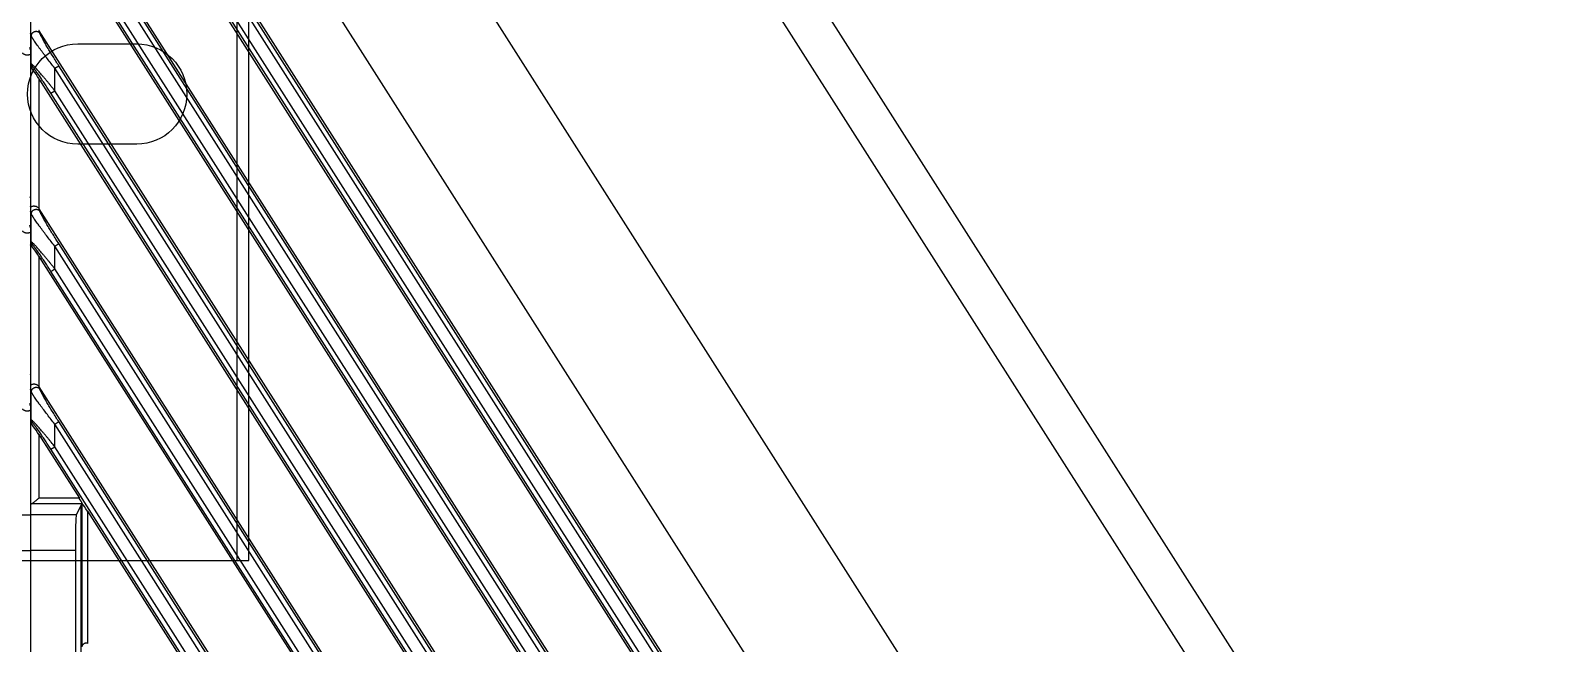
# Model space of a CAD drawing. Header units: millimetres. Extents: x 620 to 19791, y 2539 to 6969.
# Drawn here: x 16427 to 16556.7, y 5364.8 to 5416.7 of the extents above; entities that cross this region are included whole.
import ezdxf

# ---------------------------------------------------------------- set-up
doc = ezdxf.new("R2010")
doc.units = ezdxf.units.MM

# ---------------------------------------------------------------- blocks, each defined once
blk = doc.blocks.new('DTGFH')
at = {"color": 7, "linetype": 'Continuous'}
for p, q in [((8801.05, 4441.2), (8801.05, 4104.2)), ((9401.05, 4441.2), (9401.05, 4103.7)), ((8844.34, 4410.79), (8922.68, 4287.8)), ((8803.44, 4409.83), (8995.39, 4108.53)), ((8967.82, 4210.45), (8842.11, 4407.76)), ((8819.62, 4404.91), (9007.76, 4109.59)), ((8988.34, 4108.66), (8801.78, 4401.5)), ((8986.75, 4110.06), (8803.1, 4398.34)), ((8987.09, 4110.28), (8803.44, 4398.55)), ((8801.75, 4397.46), (8985.81, 4108.53)), ((8802.76, 4396.21), (8985.2, 4109.85)), ((8803.1, 4396.42), (8985.53, 4110.06)), ((8978.74, 4108.66), (8801.78, 4386.42)), ((8977.15, 4110.06), (8803.1, 4383.26)), ((8977.49, 4110.28), (8803.44, 4383.48)), ((8801.75, 4382.38), (8976.21, 4108.53)), ((8802.76, 4381.13), (8975.59, 4109.85)), ((8803.1, 4381.35), (8975.93, 4110.06)), ((8801.11, 4370.93), (8801.05, 4371.13)), ((8801.11, 4368.54), (8801.11, 4370.93)), ((8801.84, 4371.14), (8801.78, 4371.35)), ((8971.85, 4104.4), (8801.78, 4371.35)), ((9401.05, 4369.75), (9400.99, 4369.95)), ((8801.11, 4368.54), (8801.05, 4368.52)), ((8801.06, 4368.29), (8801.17, 4368.32)), ((8803.1, 4368.19), (8803.44, 4368.4)), ((8803.1, 4366.27), (8803.1, 4368.19)), ((8970.29, 4105.75), (8803.1, 4368.19)), ((8970.63, 4105.97), (8803.44, 4368.4)), ((8801.75, 4367.3), (8801.75, 4356.32)), ((8801.75, 4367.3), (8969.24, 4104.4)), ((8802.76, 4366.06), (8803.1, 4366.27)), ((8968.73, 4105.54), (8802.76, 4366.06)), ((8969.07, 4105.75), (8803.1, 4366.27)), ((9400.99, 4357.27), (9401.05, 4357.29)), ((8801.11, 4355.85), (8801.05, 4356.06)), ((8801.84, 4356.07), (8801.78, 4356.27)), ((8962.24, 4104.4), (8801.78, 4356.27)), ((8801.11, 4353.46), (8801.11, 4355.85)), ((9401.05, 4354.67), (9400.99, 4354.88)), ((8801.11, 4353.46), (8801.05, 4353.44)), ((8801.06, 4353.22), (8801.17, 4353.25)), ((8801.75, 4352.23), (8801.75, 4341.24)), ((8801.75, 4352.23), (8959.63, 4104.4)), ((8803.1, 4353.11), (8803.44, 4353.33)), ((8803.1, 4351.2), (8803.1, 4353.11)), ((8960.69, 4105.75), (8803.1, 4353.11)), ((8961.02, 4105.97), (8803.44, 4353.33)), ((8802.76, 4350.98), (8803.1, 4351.2)), ((8959.13, 4105.54), (8802.76, 4350.98)), ((8959.47, 4105.75), (8803.1, 4351.2)), ((9401.05, 4342.21), (9400.99, 4342.19)), ((8801.11, 4340.78), (8801.05, 4340.98)), ((8801.11, 4338.39), (8801.11, 4340.78)), ((8801.84, 4340.99), (8801.78, 4341.19)), ((8952.64, 4104.4), (8801.78, 4341.19)), ((9401.05, 4339.6), (9400.99, 4339.8)), ((8801.11, 4338.39), (8801.05, 4338.37)), ((8801.06, 4338.14), (8801.17, 4338.17)), ((8803.1, 4338.04), (8803.44, 4338.25)), ((8803.1, 4336.12), (8803.1, 4338.04)), ((8951.08, 4105.75), (8803.1, 4338.04)), ((8951.42, 4105.97), (8803.44, 4338.25)), ((8801.75, 4337.15), (8801.75, 4331.78)), ((8801.75, 4337.15), (8805.18, 4331.78)), ((8802.76, 4335.91), (8803.1, 4336.12)), ((8949.53, 4105.54), (8802.76, 4335.91)), ((8949.86, 4105.75), (8803.1, 4336.12)), ((8805.18, 4331.78), (8801.75, 4331.78)), ((8804.92, 4330.35), (8801.05, 4330.35)), ((8805.38, 4331.28), (8801.09, 4331.28)), ((8805.38, 4331.28), (8804.92, 4330.35)), ((8805.3, 4331.1), (8805.3, 4291.8)), ((8805.43, 4331.33), (8805.38, 4331.28)), ((8805.38, 4331.28), (8805.38, 4319.17)), ((8805.88, 4330.66), (8805.88, 4319.47)), ((8805.88, 4330.66), (8950.03, 4104.4)), ((9397.18, 4330.35), (9401.05, 4330.35)), ((8804.85, 4327.35), (8801.05, 4327.35)), ((8804.85, 4327.35), (8804.85, 4295.55)), ((9397.25, 4327.35), (9401.05, 4327.35))]:
    blk.add_line(p, q, dxfattribs=at)
for centre in [(8801.51, 4368.54), (8801.51, 4353.46), (8801.51, 4338.39)]:
    blk.add_arc(centre, 0.402, 180.1282, 212.3718, dxfattribs=at)
for centre, major_axis, ratio, start_param, end_param in [((8801.45, 4371.12), (-0.117, 0.402), 0.954439, -1.274405, -1.134443), ((8801.75, 4367.19), (-0.7, 1.1), 0.046753, -1.496981, -0.118001), ((8801.45, 4356.05), (-0.117, 0.402), 0.954439, -1.274405, -1.134443), ((8801.75, 4352.12), (-0.7, 1.1), 0.046753, -1.496981, -0.118001), ((8801.45, 4340.97), (-0.117, 0.402), 0.954439, -1.274405, -1.134443), ((8801.75, 4337.04), (-0.7, 1.1), 0.046753, -1.496981, -0.118001), ((8805.12, 4331.78), (-0.321, 0.499), 0.073624, -2.73781, -1.618026), ((8801.75, 4331.26), (0.7, 0), 0.052408, 2.812592, 3.141593), ((8804.92, 4327.35), (0, 3), 0.026186, 0.05236, 1.570796), ((8805.88, 4331.27), (0.5, 0), 0.052408, 3.089233, 3.115413), ((8805.88, 4330.58), (-0.499, 0.789), 0.046753, -1.496981, -0.377197), ((9400.35, 4331.26), (0.7, 0), 0.052408, 0, 0.329)]:
    blk.add_ellipse(centre, major_axis=major_axis, ratio=ratio, start_param=start_param, end_param=end_param, dxfattribs=at)
for points, knots in [([(8801.11, 4370.93), (8801.11, 4370.95), (8801.11, 4370.99), (8801.13, 4371.05), (8801.16, 4371.11), (8801.19, 4371.16), (8801.23, 4371.2), (8801.28, 4371.24), (8801.34, 4371.27), (8801.4, 4371.3), (8801.46, 4371.31), (8801.52, 4371.31), (8801.59, 4371.31), (8801.65, 4371.29), (8801.71, 4371.27), (8801.76, 4371.23), (8801.8, 4371.19), (8801.83, 4371.16), (8801.84, 4371.14)], [0, 0, 0, 0, 0.061113, 0.122614, 0.184534, 0.246921, 0.309743, 0.372936, 0.436398, 0.5, 0.563602, 0.627064, 0.690257, 0.753079, 0.815466, 0.877386, 0.938887, 1, 1, 1, 1]), ([(8803.1, 4368.19), (8802.99, 4368.32), (8802.78, 4368.59), (8802.47, 4368.99), (8802.22, 4369.32), (8802.03, 4369.58), (8801.88, 4369.77), (8801.75, 4369.95), (8801.62, 4370.13), (8801.5, 4370.3), (8801.39, 4370.46), (8801.3, 4370.59), (8801.25, 4370.68), (8801.21, 4370.74), (8801.17, 4370.8), (8801.14, 4370.85), (8801.13, 4370.89), (8801.11, 4370.91), (8801.11, 4370.92), (8801.11, 4370.93)], [0, 0, 0, 0, 0.151037, 0.300586, 0.447016, 0.518439, 0.588237, 0.655992, 0.721178, 0.783101, 0.840848, 0.893205, 0.916879, 0.938573, 0.958018, 0.974928, 0.989013, 0.994909, 1, 1, 1, 1]), ([(8803.44, 4368.4), (8803.35, 4368.53), (8803.19, 4368.79), (8802.95, 4369.18), (8802.75, 4369.5), (8802.6, 4369.75), (8802.49, 4369.94), (8802.38, 4370.12), (8802.28, 4370.3), (8802.18, 4370.48), (8802.09, 4370.64), (8802.02, 4370.77), (8801.96, 4370.87), (8801.93, 4370.94), (8801.9, 4371), (8801.88, 4371.05), (8801.86, 4371.1), (8801.85, 4371.12), (8801.84, 4371.14), (8801.84, 4371.14)], [0, 0, 0, 0, 0.145071, 0.289149, 0.431131, 0.500908, 0.569567, 0.636803, 0.702211, 0.76523, 0.825074, 0.880596, 0.906233, 0.930094, 0.951832, 0.971044, 0.987264, 0.994099, 1, 1, 1, 1]), ([(9400.35, 4369.49), (9400.36, 4369.47), (9400.4, 4369.44), (9400.46, 4369.39), (9400.52, 4369.36), (9400.58, 4369.34), (9400.65, 4369.32), (9400.71, 4369.31), (9400.77, 4369.31), (9400.83, 4369.32), (9400.87, 4369.32), (9400.9, 4369.33), (9400.93, 4369.34), (9400.95, 4369.34), (9400.98, 4369.35), (9400.99, 4369.36), (9401, 4369.36), (9401.02, 4369.36), (9401.03, 4369.36), (9401.03, 4369.36), (9401.04, 4369.35), (9401.05, 4369.34), (9401.05, 4369.33), (9401.05, 4369.32), (9401.05, 4369.32)], [0, 0, 0, 0, 0.092092, 0.18383, 0.274482, 0.363041, 0.448376, 0.529457, 0.605459, 0.675766, 0.739913, 0.769539, 0.797439, 0.847676, 0.869774, 0.889641, 0.907107, 0.922074, 0.934647, 0.945489, 0.956057, 0.968087, 0.982675, 1, 1, 1, 1]), ([(8801.05, 4368.29), (8801.05, 4368.29), (8801.05, 4368.29), (8801.05, 4368.29), (8801.05, 4368.3), (8801.05, 4368.3), (8801.05, 4368.3), (8801.06, 4368.29), (8801.06, 4368.29), (8801.06, 4368.29), (8801.06, 4368.29)], [0, 0, 0, 0, 0.134296, 0.239838, 0.325336, 0.408088, 0.50825, 0.637794, 0.80127, 1, 1, 1, 1]), ([(8803.1, 4366.27), (8803, 4366.4), (8802.85, 4366.59), (8802.65, 4366.83), (8802.5, 4367.02), (8802.35, 4367.2), (8802.2, 4367.38), (8802.05, 4367.55), (8801.91, 4367.71), (8801.77, 4367.87), (8801.64, 4368.03), (8801.53, 4368.14), (8801.45, 4368.23), (8801.39, 4368.29), (8801.34, 4368.35), (8801.29, 4368.39), (8801.25, 4368.44), (8801.21, 4368.47), (8801.18, 4368.5), (8801.16, 4368.51), (8801.14, 4368.52), (8801.13, 4368.53), (8801.12, 4368.53), (8801.11, 4368.54), (8801.11, 4368.54), (8801.11, 4368.54)], [0, 0, 0, 0, 0.159125, 0.238223, 0.316727, 0.394381, 0.470878, 0.545834, 0.61877, 0.689065, 0.755896, 0.818173, 0.847169, 0.874456, 0.899785, 0.922889, 0.943475, 0.96125, 0.975933, 0.982041, 0.987297, 0.991693, 0.995234, 0.997964, 1, 1, 1, 1]), ([(8802.76, 4366.06), (8802.69, 4366.18), (8802.57, 4366.36), (8802.42, 4366.59), (8802.3, 4366.77), (8802.19, 4366.94), (8802.07, 4367.12), (8801.96, 4367.29), (8801.85, 4367.45), (8801.74, 4367.61), (8801.63, 4367.76), (8801.54, 4367.88), (8801.47, 4367.98), (8801.43, 4368.04), (8801.38, 4368.1), (8801.34, 4368.16), (8801.3, 4368.2), (8801.27, 4368.24), (8801.24, 4368.27), (8801.23, 4368.28), (8801.22, 4368.29), (8801.2, 4368.31), (8801.19, 4368.31), (8801.18, 4368.32), (8801.18, 4368.32), (8801.17, 4368.32), (8801.17, 4368.32), (8801.17, 4368.32)], [0, 0, 0, 0, 0.153079, 0.229318, 0.305164, 0.380451, 0.454965, 0.528436, 0.600519, 0.670738, 0.738434, 0.802663, 0.833068, 0.862042, 0.889307, 0.914531, 0.937321, 0.957232, 0.96596, 0.973791, 0.980669, 0.986547, 0.991394, 0.995199, 0.996723, 0.998012, 1, 1, 1, 1]), ([(9401.05, 4357.52), (9401.05, 4357.51), (9401.05, 4357.51), (9401.05, 4357.51), (9401.05, 4357.51), (9401.05, 4357.51), (9401.04, 4357.51), (9401.04, 4357.51), (9401.04, 4357.51), (9401.04, 4357.51), (9401.04, 4357.51)], [0, 0, 0, 0, 0.134296, 0.239838, 0.325336, 0.408088, 0.50825, 0.637794, 0.80127, 1, 1, 1, 1]), ([(8801.75, 4356.32), (8801.73, 4356.34), (8801.7, 4356.37), (8801.64, 4356.41), (8801.58, 4356.45), (8801.51, 4356.47), (8801.45, 4356.48), (8801.38, 4356.49), (8801.32, 4356.49), (8801.27, 4356.49), (8801.23, 4356.48), (8801.2, 4356.47), (8801.17, 4356.47), (8801.14, 4356.46), (8801.12, 4356.45), (8801.11, 4356.45), (8801.09, 4356.45), (8801.08, 4356.44), (8801.07, 4356.44), (8801.06, 4356.45), (8801.06, 4356.45), (8801.05, 4356.46), (8801.05, 4356.47), (8801.05, 4356.48), (8801.05, 4356.49)], [0, 0, 0, 0, 0.092092, 0.18383, 0.274482, 0.363041, 0.448376, 0.529457, 0.605459, 0.675766, 0.739913, 0.769539, 0.797439, 0.847676, 0.869774, 0.889641, 0.907107, 0.922074, 0.934647, 0.945489, 0.956057, 0.968087, 0.982675, 1, 1, 1, 1]), ([(8801.11, 4355.85), (8801.11, 4355.87), (8801.11, 4355.91), (8801.13, 4355.97), (8801.16, 4356.03), (8801.19, 4356.08), (8801.23, 4356.13), (8801.28, 4356.17), (8801.34, 4356.2), (8801.4, 4356.22), (8801.46, 4356.23), (8801.52, 4356.24), (8801.59, 4356.23), (8801.65, 4356.22), (8801.71, 4356.19), (8801.76, 4356.16), (8801.8, 4356.12), (8801.83, 4356.08), (8801.84, 4356.07)], [0, 0, 0, 0, 0.061113, 0.122614, 0.184534, 0.246921, 0.309743, 0.372936, 0.436398, 0.5, 0.563602, 0.627064, 0.690257, 0.753079, 0.815466, 0.877386, 0.938887, 1, 1, 1, 1]), ([(8803.44, 4353.33), (8803.35, 4353.46), (8803.19, 4353.72), (8802.95, 4354.1), (8802.75, 4354.42), (8802.6, 4354.68), (8802.49, 4354.86), (8802.38, 4355.05), (8802.28, 4355.23), (8802.18, 4355.4), (8802.09, 4355.57), (8802.02, 4355.7), (8801.96, 4355.79), (8801.93, 4355.86), (8801.9, 4355.92), (8801.88, 4355.98), (8801.86, 4356.02), (8801.85, 4356.05), (8801.84, 4356.06), (8801.84, 4356.07)], [0, 0, 0, 0, 0.145071, 0.289149, 0.431131, 0.500908, 0.569567, 0.636803, 0.702211, 0.76523, 0.825074, 0.880596, 0.906233, 0.930094, 0.951832, 0.971044, 0.987264, 0.994099, 1, 1, 1, 1]), ([(8803.1, 4353.11), (8802.99, 4353.25), (8802.78, 4353.51), (8802.47, 4353.91), (8802.22, 4354.24), (8802.03, 4354.5), (8801.88, 4354.69), (8801.75, 4354.88), (8801.62, 4355.06), (8801.5, 4355.23), (8801.39, 4355.39), (8801.3, 4355.51), (8801.25, 4355.61), (8801.21, 4355.67), (8801.17, 4355.72), (8801.14, 4355.77), (8801.13, 4355.81), (8801.11, 4355.84), (8801.11, 4355.85), (8801.11, 4355.85)], [0, 0, 0, 0, 0.151037, 0.300586, 0.447016, 0.518439, 0.588237, 0.655992, 0.721178, 0.783101, 0.840848, 0.893205, 0.916879, 0.938573, 0.958018, 0.974928, 0.989013, 0.994909, 1, 1, 1, 1]), ([(8803.1, 4351.2), (8803, 4351.32), (8802.85, 4351.51), (8802.65, 4351.76), (8802.5, 4351.94), (8802.35, 4352.12), (8802.2, 4352.3), (8802.05, 4352.47), (8801.91, 4352.64), (8801.77, 4352.8), (8801.64, 4352.95), (8801.53, 4353.07), (8801.45, 4353.16), (8801.39, 4353.22), (8801.34, 4353.27), (8801.29, 4353.32), (8801.25, 4353.36), (8801.21, 4353.4), (8801.18, 4353.42), (8801.16, 4353.44), (8801.14, 4353.45), (8801.13, 4353.45), (8801.12, 4353.46), (8801.11, 4353.46), (8801.11, 4353.46), (8801.11, 4353.46)], [0, 0, 0, 0, 0.159125, 0.238223, 0.316727, 0.394381, 0.470878, 0.545834, 0.61877, 0.689065, 0.755896, 0.818173, 0.847169, 0.874456, 0.899785, 0.922889, 0.943475, 0.96125, 0.975933, 0.982041, 0.987297, 0.991693, 0.995234, 0.997964, 1, 1, 1, 1]), ([(9400.35, 4354.41), (9400.36, 4354.39), (9400.4, 4354.36), (9400.46, 4354.32), (9400.52, 4354.28), (9400.58, 4354.26), (9400.65, 4354.25), (9400.71, 4354.24), (9400.77, 4354.24), (9400.83, 4354.24), (9400.87, 4354.25), (9400.9, 4354.26), (9400.93, 4354.26), (9400.95, 4354.27), (9400.98, 4354.28), (9400.99, 4354.28), (9401, 4354.28), (9401.02, 4354.29), (9401.03, 4354.29), (9401.03, 4354.28), (9401.04, 4354.28), (9401.05, 4354.27), (9401.05, 4354.26), (9401.05, 4354.25), (9401.05, 4354.24)], [0, 0, 0, 0, 0.092092, 0.18383, 0.274482, 0.363041, 0.448376, 0.529457, 0.605459, 0.675766, 0.739913, 0.769539, 0.797439, 0.847676, 0.869774, 0.889641, 0.907107, 0.922074, 0.934647, 0.945489, 0.956057, 0.968087, 0.982675, 1, 1, 1, 1]), ([(8801.05, 4353.21), (8801.05, 4353.22), (8801.05, 4353.22), (8801.05, 4353.22), (8801.05, 4353.22), (8801.05, 4353.22), (8801.05, 4353.22), (8801.06, 4353.22), (8801.06, 4353.22), (8801.06, 4353.22), (8801.06, 4353.22)], [0, 0, 0, 0, 0.134296, 0.239838, 0.325336, 0.408088, 0.50825, 0.637794, 0.80127, 1, 1, 1, 1]), ([(8802.76, 4350.98), (8802.69, 4351.1), (8802.57, 4351.28), (8802.42, 4351.52), (8802.3, 4351.69), (8802.19, 4351.87), (8802.07, 4352.04), (8801.96, 4352.21), (8801.85, 4352.37), (8801.74, 4352.53), (8801.63, 4352.69), (8801.54, 4352.81), (8801.47, 4352.9), (8801.43, 4352.97), (8801.38, 4353.03), (8801.34, 4353.08), (8801.3, 4353.13), (8801.27, 4353.17), (8801.24, 4353.19), (8801.23, 4353.21), (8801.22, 4353.22), (8801.2, 4353.23), (8801.19, 4353.24), (8801.18, 4353.24), (8801.18, 4353.25), (8801.17, 4353.25), (8801.17, 4353.25), (8801.17, 4353.25)], [0, 0, 0, 0, 0.153079, 0.229318, 0.305164, 0.380451, 0.454965, 0.528436, 0.600519, 0.670738, 0.738434, 0.802663, 0.833068, 0.862042, 0.889307, 0.914531, 0.937321, 0.957232, 0.96596, 0.973791, 0.980669, 0.986547, 0.991394, 0.995199, 0.996723, 0.998012, 1, 1, 1, 1]), ([(9401.05, 4342.44), (9401.05, 4342.44), (9401.05, 4342.44), (9401.05, 4342.44), (9401.05, 4342.43), (9401.05, 4342.43), (9401.04, 4342.43), (9401.04, 4342.43), (9401.04, 4342.44), (9401.04, 4342.44), (9401.04, 4342.44)], [0, 0, 0, 0, 0.134296, 0.239838, 0.325336, 0.408088, 0.50825, 0.637794, 0.80127, 1, 1, 1, 1]), ([(8801.75, 4341.24), (8801.73, 4341.26), (8801.7, 4341.29), (8801.64, 4341.34), (8801.58, 4341.37), (8801.51, 4341.39), (8801.45, 4341.41), (8801.38, 4341.42), (8801.32, 4341.42), (8801.27, 4341.41), (8801.23, 4341.41), (8801.2, 4341.4), (8801.17, 4341.39), (8801.14, 4341.38), (8801.12, 4341.38), (8801.11, 4341.37), (8801.09, 4341.37), (8801.08, 4341.37), (8801.07, 4341.37), (8801.06, 4341.37), (8801.06, 4341.38), (8801.05, 4341.39), (8801.05, 4341.4), (8801.05, 4341.41), (8801.05, 4341.41)], [0, 0, 0, 0, 0.092092, 0.18383, 0.274482, 0.363041, 0.448376, 0.529457, 0.605459, 0.675766, 0.739913, 0.769539, 0.797439, 0.847676, 0.869774, 0.889641, 0.907107, 0.922074, 0.934647, 0.945489, 0.956057, 0.968087, 0.982675, 1, 1, 1, 1]), ([(8801.11, 4340.78), (8801.11, 4340.8), (8801.11, 4340.84), (8801.13, 4340.9), (8801.16, 4340.96), (8801.19, 4341.01), (8801.23, 4341.05), (8801.28, 4341.09), (8801.34, 4341.12), (8801.4, 4341.15), (8801.46, 4341.16), (8801.52, 4341.16), (8801.59, 4341.16), (8801.65, 4341.14), (8801.71, 4341.12), (8801.76, 4341.08), (8801.8, 4341.04), (8801.83, 4341.01), (8801.84, 4340.99)], [0, 0, 0, 0, 0.061113, 0.122614, 0.184534, 0.246921, 0.309743, 0.372936, 0.436398, 0.5, 0.563602, 0.627064, 0.690257, 0.753079, 0.815466, 0.877386, 0.938887, 1, 1, 1, 1]), ([(8803.1, 4338.04), (8802.99, 4338.17), (8802.78, 4338.44), (8802.47, 4338.84), (8802.22, 4339.17), (8802.03, 4339.43), (8801.88, 4339.62), (8801.75, 4339.8), (8801.62, 4339.98), (8801.5, 4340.15), (8801.39, 4340.31), (8801.3, 4340.44), (8801.25, 4340.53), (8801.21, 4340.59), (8801.17, 4340.65), (8801.14, 4340.7), (8801.13, 4340.74), (8801.11, 4340.76), (8801.11, 4340.77), (8801.11, 4340.78)], [0, 0, 0, 0, 0.151037, 0.300586, 0.447016, 0.518439, 0.588237, 0.655992, 0.721178, 0.783101, 0.840848, 0.893205, 0.916879, 0.938573, 0.958018, 0.974928, 0.989013, 0.994909, 1, 1, 1, 1]), ([(8803.44, 4338.25), (8803.35, 4338.38), (8803.19, 4338.64), (8802.95, 4339.03), (8802.75, 4339.35), (8802.6, 4339.6), (8802.49, 4339.79), (8802.38, 4339.97), (8802.28, 4340.15), (8802.18, 4340.32), (8802.09, 4340.49), (8802.02, 4340.62), (8801.96, 4340.72), (8801.93, 4340.79), (8801.9, 4340.85), (8801.88, 4340.9), (8801.86, 4340.94), (8801.85, 4340.97), (8801.84, 4340.99), (8801.84, 4340.99)], [0, 0, 0, 0, 0.145071, 0.289149, 0.431131, 0.500908, 0.569567, 0.636803, 0.702211, 0.76523, 0.825074, 0.880596, 0.906233, 0.930094, 0.951832, 0.971044, 0.987264, 0.994099, 1, 1, 1, 1]), ([(9400.35, 4339.34), (9400.36, 4339.32), (9400.4, 4339.28), (9400.46, 4339.24), (9400.52, 4339.21), (9400.58, 4339.19), (9400.65, 4339.17), (9400.71, 4339.16), (9400.77, 4339.16), (9400.83, 4339.17), (9400.87, 4339.17), (9400.9, 4339.18), (9400.93, 4339.19), (9400.95, 4339.19), (9400.98, 4339.2), (9400.99, 4339.21), (9401, 4339.21), (9401.02, 4339.21), (9401.03, 4339.21), (9401.03, 4339.21), (9401.04, 4339.2), (9401.05, 4339.19), (9401.05, 4339.18), (9401.05, 4339.17), (9401.05, 4339.17)], [0, 0, 0, 0, 0.092092, 0.18383, 0.274482, 0.363041, 0.448376, 0.529457, 0.605459, 0.675766, 0.739913, 0.769539, 0.797439, 0.847676, 0.869774, 0.889641, 0.907107, 0.922074, 0.934647, 0.945489, 0.956057, 0.968087, 0.982675, 1, 1, 1, 1]), ([(8801.05, 4338.14), (8801.05, 4338.14), (8801.05, 4338.14), (8801.05, 4338.14), (8801.05, 4338.14), (8801.05, 4338.15), (8801.05, 4338.14), (8801.06, 4338.14), (8801.06, 4338.14), (8801.06, 4338.14), (8801.06, 4338.14)], [0, 0, 0, 0, 0.134291, 0.239825, 0.325324, 0.40808, 0.508237, 0.637782, 0.801264, 1, 1, 1, 1]), ([(8803.1, 4336.12), (8803, 4336.25), (8802.85, 4336.44), (8802.65, 4336.68), (8802.5, 4336.87), (8802.35, 4337.05), (8802.2, 4337.22), (8802.05, 4337.4), (8801.91, 4337.56), (8801.77, 4337.72), (8801.64, 4337.87), (8801.53, 4337.99), (8801.45, 4338.08), (8801.39, 4338.14), (8801.34, 4338.19), (8801.29, 4338.24), (8801.25, 4338.29), (8801.21, 4338.32), (8801.18, 4338.35), (8801.16, 4338.36), (8801.14, 4338.37), (8801.13, 4338.38), (8801.12, 4338.38), (8801.11, 4338.39), (8801.11, 4338.39), (8801.11, 4338.39)], [0, 0, 0, 0, 0.159125, 0.238223, 0.316727, 0.394381, 0.470878, 0.545834, 0.61877, 0.689065, 0.755896, 0.818173, 0.847169, 0.874456, 0.899785, 0.922889, 0.943475, 0.96125, 0.975933, 0.982041, 0.987297, 0.991693, 0.995234, 0.997964, 1, 1, 1, 1]), ([(8802.76, 4335.91), (8802.69, 4336.03), (8802.57, 4336.21), (8802.42, 4336.44), (8802.3, 4336.62), (8802.19, 4336.79), (8802.07, 4336.97), (8801.96, 4337.13), (8801.85, 4337.3), (8801.74, 4337.46), (8801.63, 4337.61), (8801.54, 4337.73), (8801.47, 4337.83), (8801.43, 4337.89), (8801.38, 4337.95), (8801.34, 4338.01), (8801.3, 4338.05), (8801.27, 4338.09), (8801.24, 4338.12), (8801.23, 4338.13), (8801.22, 4338.14), (8801.2, 4338.16), (8801.19, 4338.16), (8801.18, 4338.17), (8801.18, 4338.17), (8801.17, 4338.17), (8801.17, 4338.17), (8801.17, 4338.17)], [0, 0, 0, 0, 0.153079, 0.229318, 0.305164, 0.380451, 0.454965, 0.528436, 0.600519, 0.670738, 0.738434, 0.802663, 0.833068, 0.862042, 0.889307, 0.914531, 0.937321, 0.957232, 0.96596, 0.973791, 0.980669, 0.986547, 0.991394, 0.995199, 0.996723, 0.998012, 1, 1, 1, 1]), ([(8801.09, 4331.28), (8801.09, 4331.28), (8801.1, 4331.28), (8801.11, 4331.28), (8801.12, 4331.29), (8801.14, 4331.3), (8801.17, 4331.31), (8801.21, 4331.34), (8801.24, 4331.36), (8801.3, 4331.41), (8801.37, 4331.46), (8801.46, 4331.54), (8801.56, 4331.61), (8801.65, 4331.69), (8801.72, 4331.75), (8801.75, 4331.78)], [0, 0, 0, 0, 0.013463, 0.028958, 0.046471, 0.065932, 0.110248, 0.160922, 0.216933, 0.277361, 0.408429, 0.549248, 0.696374, 0.84732, 1, 1, 1, 1]), ([(8805.88, 4319.47), (8805.85, 4319.48), (8805.78, 4319.49), (8805.68, 4319.48), (8805.59, 4319.45), (8805.52, 4319.41), (8805.46, 4319.36), (8805.42, 4319.3), (8805.39, 4319.24), (8805.38, 4319.2), (8805.38, 4319.17)], [0, 0, 0, 0, 0.160899, 0.314742, 0.456494, 0.584742, 0.700638, 0.806545, 0.905309, 1, 1, 1, 1])]:
    blk.add_open_spline(points, degree=3, knots=knots, dxfattribs=at)
blk = doc.blocks.new('*U116')
blk.add_blockref('DTGFH', (-9101.05, -4276.2))
blk = doc.blocks.new('*U117')
at = {"color": 0, "linetype": 'ByBlock', "lineweight": -2, "transparency": 16777216}
for p in [(1800, 1350), (2400, 1350)]:
    blk.add_blockref('*U116', p, dxfattribs=at)
blk = doc.blocks.new('ERTFHGJ')
at = {"color": 40, "linetype": 'Continuous', "true_color": 0xf8d731}
for p, q in [((8878.46, 3617.77), (8878.46, 3696.77)), ((8925.46, 3696.77), (8878.46, 3696.77)), ((8879.46, 3617.77), (8879.46, 3696.77)), ((8900.96, 3696.77), (8900.96, 3617.77)), ((8901.46, 3617.77), (8901.46, 3696.77)), ((8901.96, 3617.77), (8901.96, 3696.77)), ((8902.4, 3617.77), (8902.4, 3696.77)), ((8902.87, 3617.77), (8902.87, 3696.77)), ((8903.46, 3617.77), (8903.46, 3696.77)), ((8903.54, 3696.77), (8903.54, 3617.77)), ((8903.6, 3617.77), (8903.6, 3696.77)), ((8909.88, 3696.77), (8909.88, 3617.77)), ((8910.38, 3617.77), (8910.38, 3696.77)), ((8910.88, 3690.64), (8910.88, 3696.77)), ((8916.03, 3690.64), (8916.03, 3696.77)), ((8916.53, 3617.77), (8916.53, 3696.77)), ((8917.03, 3617.77), (8917.03, 3696.77)), ((8923.31, 3617.77), (8923.31, 3696.77)), ((8923.38, 3696.77), (8923.38, 3617.77)), ((8923.46, 3617.77), (8923.46, 3696.77)), ((8924.04, 3696.77), (8924.04, 3617.77)), ((8924.51, 3696.77), (8924.51, 3617.77)), ((8924.96, 3617.77), (8924.96, 3696.77)), ((8925.46, 3617.77), (8925.46, 3696.77)), ((8910.88, 3685.9), (8910.88, 3628.64)), ((8916.03, 3628.64), (8916.03, 3685.9)), ((8892.96, 3661.52), (8887.96, 3661.52)), ((8887.96, 3653.02), (8892.96, 3653.02)), ((8910.88, 3617.77), (8910.88, 3623.9)), ((8916.03, 3617.77), (8916.03, 3623.9)), ((8925.46, 3617.77), (8878.46, 3617.77))]:
    blk.add_line(p, q, dxfattribs=at)
for centre in [(8913.46, 3688.27), (8913.46, 3626.27)]:
    blk.add_circle(centre, 2.7, dxfattribs=at)
for centre, radius, start, end in [((8913.46, 3688.27), 3.5, 42.6324, 137.3676), ((8913.46, 3688.27), 3.5, 222.6324, 317.3676), ((8887.96, 3657.27), 4.25, 90, 270), ((8892.96, 3657.27), 4.25, 270, 90), ((8913.46, 3626.27), 3.5, 42.6324, 137.3676), ((8913.46, 3626.27), 3.5, 222.6324, 317.3676)]:
    blk.add_arc(centre, radius, start, end, dxfattribs=at)
for points, knots in [([(8910.39, 3688.27), (8910.39, 3688.38), (8910.39, 3688.58), (8910.4, 3688.89), (8910.41, 3689.2), (8910.45, 3689.51), (8910.5, 3689.81), (8910.57, 3690.05), (8910.64, 3690.24), (8910.7, 3690.38), (8910.78, 3690.52), (8910.85, 3690.6), (8910.88, 3690.64)], [0, 0, 0, 0, 0.127092, 0.253318, 0.378322, 0.502266, 0.625619, 0.749056, 0.811111, 0.873552, 0.936512, 1, 1, 1, 1]), ([(8916.03, 3690.64), (8916.07, 3690.6), (8916.13, 3690.52), (8916.21, 3690.38), (8916.27, 3690.24), (8916.35, 3690.05), (8916.41, 3689.81), (8916.47, 3689.51), (8916.5, 3689.2), (8916.52, 3688.89), (8916.53, 3688.58), (8916.53, 3688.37), (8916.53, 3688.27)], [0, 0, 0, 0, 0.063487, 0.126447, 0.188887, 0.250942, 0.37438, 0.497732, 0.621676, 0.746681, 0.872907, 1, 1, 1, 1]), ([(8910.88, 3685.9), (8910.85, 3685.94), (8910.78, 3686.02), (8910.7, 3686.16), (8910.64, 3686.3), (8910.57, 3686.49), (8910.5, 3686.73), (8910.45, 3687.03), (8910.41, 3687.34), (8910.4, 3687.65), (8910.39, 3687.96), (8910.39, 3688.17), (8910.39, 3688.27)], [0, 0, 0, 0, 0.063495, 0.126469, 0.188905, 0.250963, 0.374396, 0.497744, 0.621683, 0.746682, 0.87291, 1, 1, 1, 1]), ([(8916.53, 3688.27), (8916.53, 3688.17), (8916.53, 3687.96), (8916.52, 3687.65), (8916.5, 3687.34), (8916.47, 3687.03), (8916.41, 3686.73), (8916.35, 3686.49), (8916.27, 3686.3), (8916.21, 3686.16), (8916.13, 3686.02), (8916.07, 3685.94), (8916.03, 3685.9)], [0, 0, 0, 0, 0.127092, 0.253319, 0.378323, 0.502267, 0.62562, 0.749057, 0.811112, 0.873553, 0.936512, 1, 1, 1, 1]), ([(8910.39, 3626.27), (8910.39, 3626.38), (8910.39, 3626.58), (8910.4, 3626.89), (8910.41, 3627.2), (8910.45, 3627.51), (8910.5, 3627.81), (8910.57, 3628.05), (8910.64, 3628.24), (8910.7, 3628.38), (8910.78, 3628.52), (8910.85, 3628.6), (8910.88, 3628.64)], [0, 0, 0, 0, 0.127092, 0.253318, 0.378322, 0.502266, 0.625619, 0.749056, 0.811111, 0.873552, 0.936512, 1, 1, 1, 1]), ([(8916.03, 3628.64), (8916.07, 3628.6), (8916.13, 3628.52), (8916.21, 3628.38), (8916.27, 3628.24), (8916.35, 3628.05), (8916.41, 3627.81), (8916.47, 3627.51), (8916.5, 3627.2), (8916.52, 3626.89), (8916.53, 3626.58), (8916.53, 3626.37), (8916.53, 3626.27)], [0, 0, 0, 0, 0.063487, 0.126447, 0.188887, 0.250942, 0.37438, 0.497732, 0.621676, 0.746681, 0.872907, 1, 1, 1, 1]), ([(8910.88, 3623.9), (8910.85, 3623.94), (8910.78, 3624.02), (8910.7, 3624.16), (8910.64, 3624.3), (8910.57, 3624.49), (8910.5, 3624.73), (8910.45, 3625.03), (8910.41, 3625.34), (8910.4, 3625.65), (8910.39, 3625.96), (8910.39, 3626.17), (8910.39, 3626.27)], [0, 0, 0, 0, 0.063495, 0.126469, 0.188905, 0.250963, 0.374396, 0.497744, 0.621683, 0.746682, 0.87291, 1, 1, 1, 1]), ([(8916.53, 3626.27), (8916.53, 3626.17), (8916.53, 3625.96), (8916.52, 3625.65), (8916.5, 3625.34), (8916.47, 3625.03), (8916.41, 3624.73), (8916.35, 3624.49), (8916.27, 3624.3), (8916.21, 3624.16), (8916.13, 3624.02), (8916.07, 3623.94), (8916.03, 3623.9)], [0, 0, 0, 0, 0.127092, 0.253319, 0.378323, 0.502267, 0.62562, 0.749057, 0.811112, 0.873553, 0.936512, 1, 1, 1, 1])]:
    blk.add_open_spline(points, degree=3, knots=knots, dxfattribs=at)
blk = doc.blocks.new('ryfh')
at = {"xscale": -1}
blk.add_blockref('ERTFHGJ', (17197.08, 1754.44), dxfattribs=at)

msp = doc.modelspace()

# ---------------------------------------------------------------- block references
for name, p in [('*U117', (14326.96016, 3971.56341)), ('ryfh', (8126.83352, -0.35097))]:
    msp.add_blockref(name, p)

doc.saveas('drawing.dxf')
